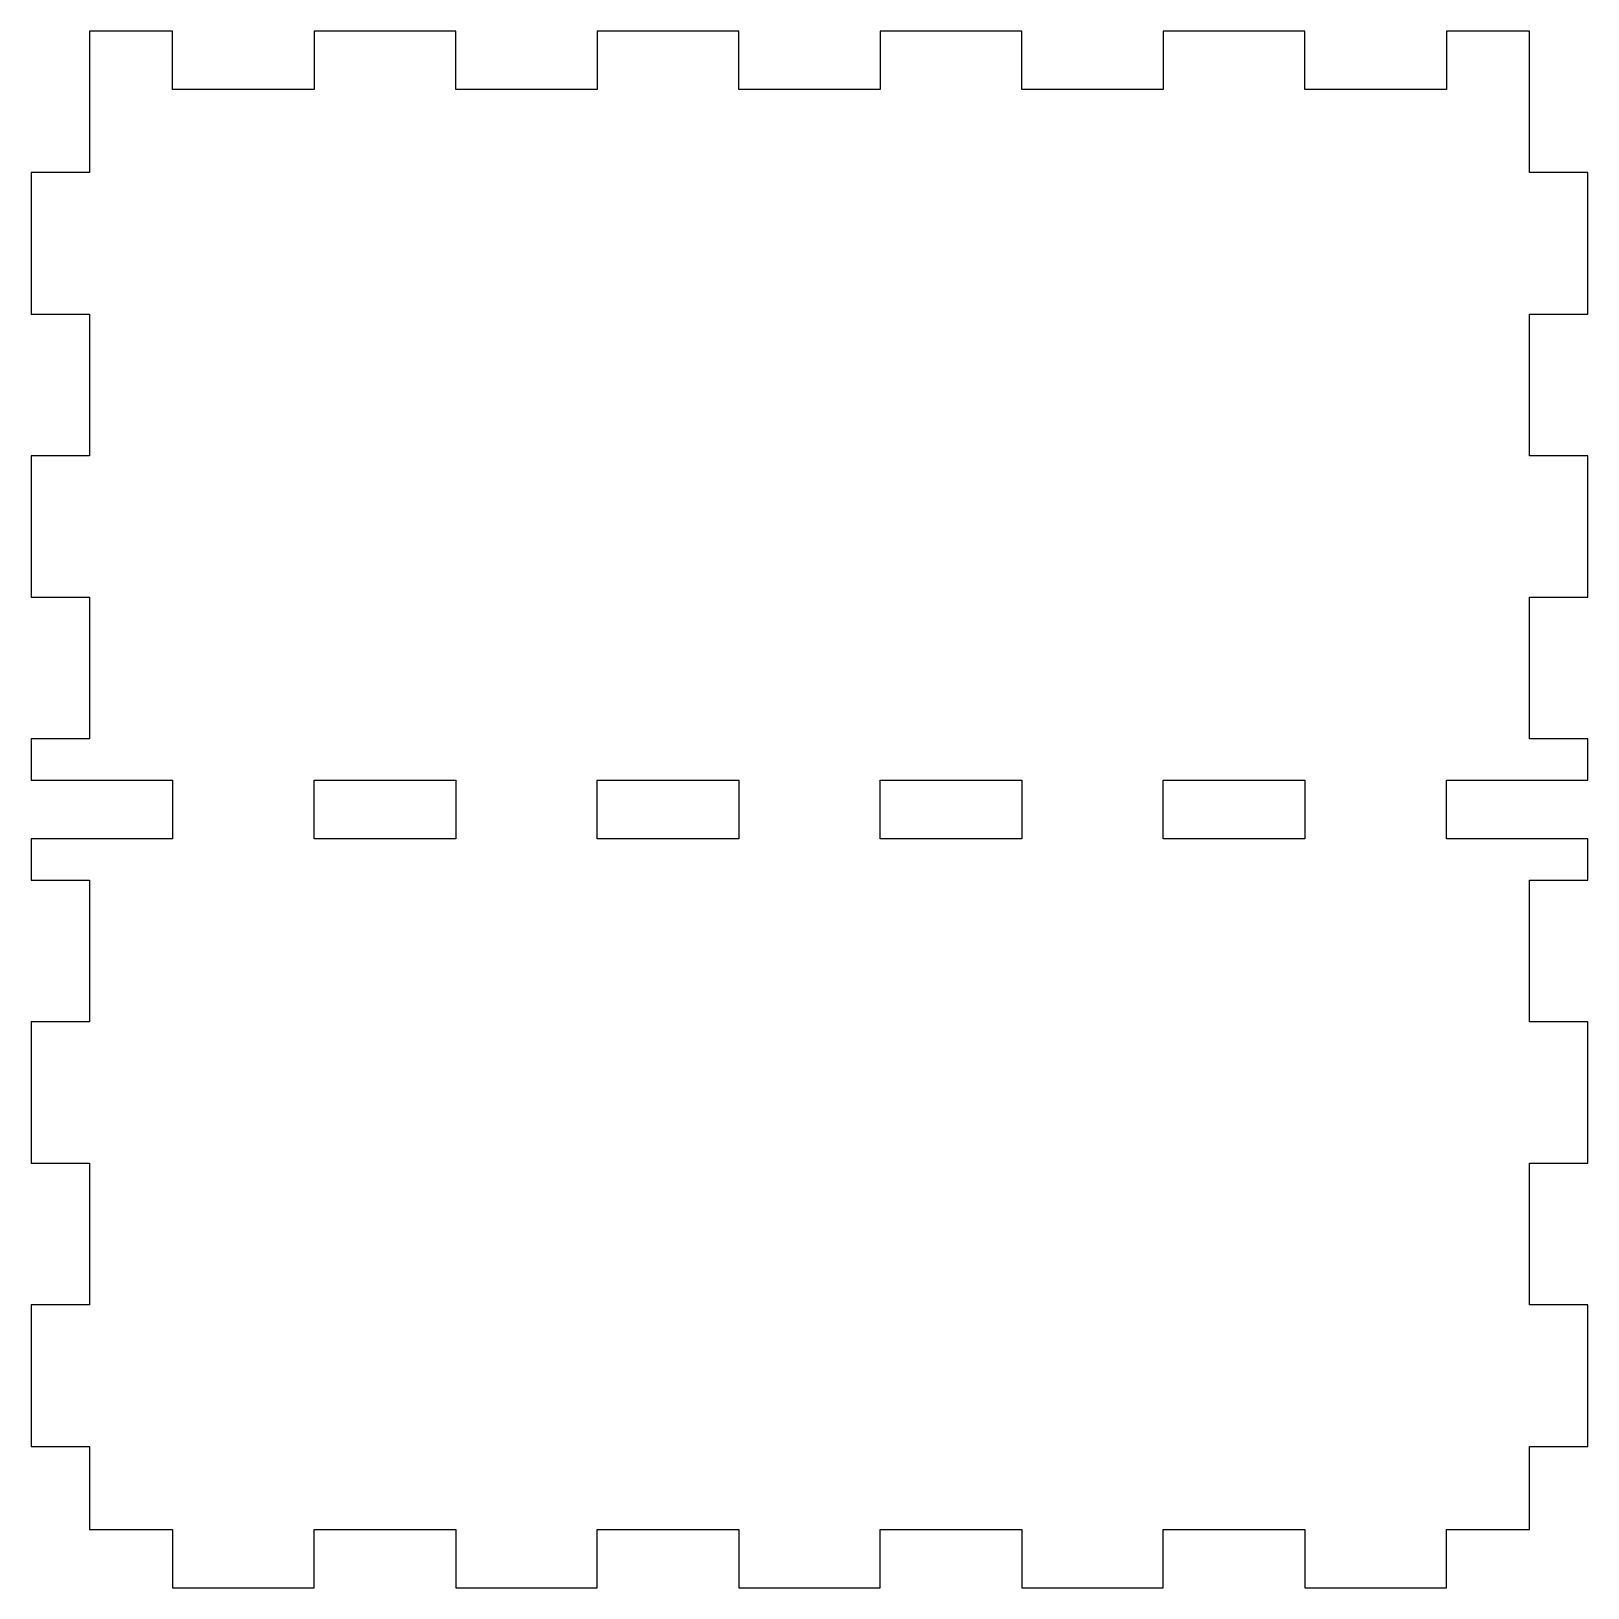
# Model space of a CAD drawing. Header units: millimetres. Extents: x -80 to 0, y 0 to 80.
import ezdxf

# ---------------------------------------------------------------- set-up
doc = ezdxf.new("R2010")
doc.units = ezdxf.units.MM
doc.layers.get('0').update_dxf_attribs({"linetype": 'CONTINUOUS'})

msp = doc.modelspace()

# ---------------------------------------------------------------- linework, layer by layer
for points in [[(-36.364, 77), (-43.636, 77), (-43.636, 80), (-50.909, 80), (-50.909, 77), (-58.182, 77), (-58.182, 80), (-65.455, 80), (-65.455, 77), (-72.727, 77), (-72.727, 80), (-77, 80), (-77, 72.727), (-80, 72.727), (-80, 65.455), (-77, 65.455), (-77, 58.182), (-80, 58.182), (-80, 50.909), (-77, 50.909), (-77, 43.636), (-80, 43.636), (-80, 41.5), (-72.727, 41.5), (-72.727, 38.5), (-80, 38.5), (-80, 36.364), (-77, 36.364), (-77, 29.091), (-80, 29.091), (-80, 21.818), (-77, 21.818), (-77, 14.545), (-80, 14.545), (-80, 7.273), (-77, 7.273), (-77, 3), (-72.727, 3), (-72.727, 0), (-65.455, 0), (-65.455, 3), (-58.182, 3), (-58.182, 0), (-50.909, 0), (-50.909, 3), (-43.636, 3), (-43.636, 0), (-36.364, 0), (-36.364, 3), (-29.091, 3), (-29.091, 0), (-21.818, 0), (-21.818, 3), (-14.545, 3), (-14.545, 0), (-7.273, 0), (-7.273, 3), (-3, 3), (-3, 7.273), (0, 7.273), (0, 14.545), (-3, 14.545), (-3, 21.818), (0, 21.818), (0, 29.091), (-3, 29.091), (-3, 36.364), (0, 36.364), (0, 38.5), (-7.273, 38.5), (-7.273, 41.5), (0, 41.5), (0, 43.636), (-3, 43.636), (-3, 50.909), (0, 50.909), (0, 58.182), (-3, 58.182), (-3, 65.455), (0, 65.455), (0, 72.727), (-3, 72.727), (-3, 80), (-7.273, 80), (-7.273, 77), (-14.545, 77), (-14.545, 80), (-21.818, 80), (-21.818, 77), (-29.091, 77), (-29.091, 80), (-36.364, 80)], [(-65.455, 38.5), (-65.455, 41.5), (-58.182, 41.5), (-58.182, 38.5)], [(-43.636, 38.5), (-50.909, 38.5), (-50.909, 41.5), (-43.636, 41.5)], [(-29.091, 38.5), (-36.364, 38.5), (-36.364, 41.5), (-29.091, 41.5)], [(-14.545, 41.5), (-14.545, 38.5), (-21.818, 38.5), (-21.818, 41.5)]]:
    msp.add_lwpolyline(points, close=True)

doc.saveas('drawing.dxf')
